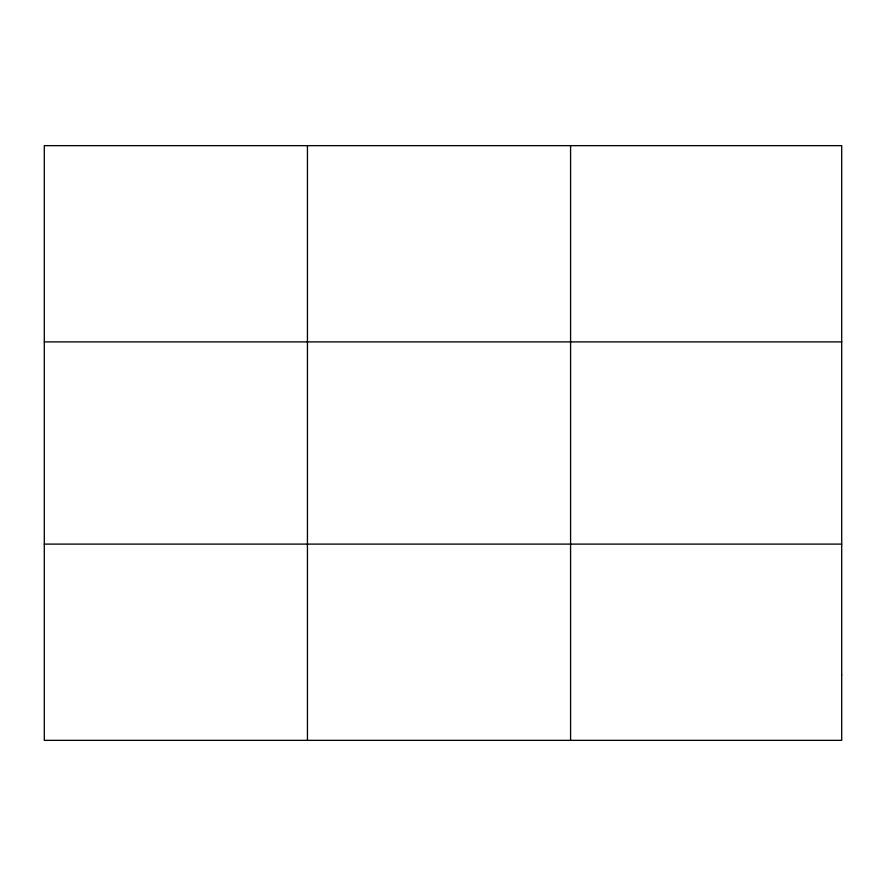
<?xml version="1.0" encoding="UTF-8"?>
<svg xmlns="http://www.w3.org/2000/svg" width="886" height="886" viewBox="0 0 886 886"><rect width="100%" height="100%" fill="white"/><g stroke="black" fill="none" stroke-linecap="round" stroke-linejoin="round"><path stroke-width="1.33" d="M570.584 145.647L570.584 740.353M44.3 341.896L841.7 341.896M44.3 544.104L841.7 544.104M307.442 145.647L307.442 740.353M841.7 674.944L841.7 740.353L44.3 740.353L44.3 145.647L841.7 145.647L841.7 674.944"/></g></svg>
